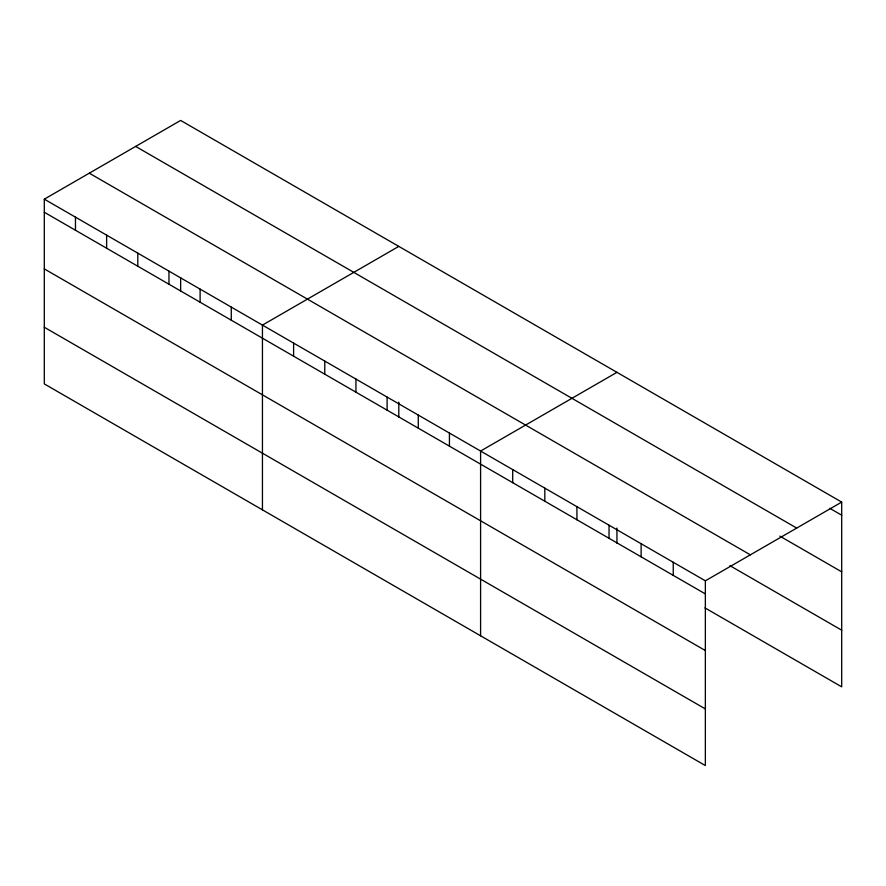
<?xml version="1.0" encoding="UTF-8"?>
<svg xmlns="http://www.w3.org/2000/svg" width="886" height="886" viewBox="0 0 886 886"><rect width="100%" height="100%" fill="white"/><g stroke="black" fill="none" stroke-linecap="round" stroke-linejoin="round"><path stroke-width="1.33" d="M44.3 199.162L705.356 580.817L705.356 765.559L44.3 383.904L44.3 199.162L180.644 120.441L841.7 502.096L841.7 686.838L704.946 607.885M398.8 246.386L262.444 325.107L262.444 509.849M616.944 372.33L480.589 451.052L480.589 635.794M705.356 580.817L841.7 502.096M829.805 508.32L841.7 515.187M135.658 146.423L796.702 528.078M779.857 536.13L841.7 571.835M89.298 173.191L750.342 554.835M729.92 565.656L841.7 630.19M44.3 212.252L705.356 593.908M44.3 268.901L705.356 650.557M44.3 327.255L705.356 708.911M673.238 562.278L673.238 575.368M641.132 543.738L641.132 556.829M616.944 528.056L616.944 543.262M609.025 525.21L609.025 538.3M576.919 506.67L576.919 519.761M544.812 488.131L544.812 501.221M512.706 469.591L512.706 482.682M449.435 433.066L449.435 446.156M418.27 415.069L418.27 428.159M398.8 402.111L398.8 417.317M387.104 397.083L387.104 410.174M355.939 379.086L355.939 392.177M324.774 361.089L324.774 374.18M293.609 343.103L293.609 356.194M231.279 307.121L231.279 320.211M200.114 289.124L200.114 302.215M180.644 277.551L180.644 291.361M168.96 271.138L168.96 284.218M137.795 253.141L137.795 266.232M106.63 235.144L106.63 248.235M75.465 217.159L75.465 230.249"/></g></svg>
